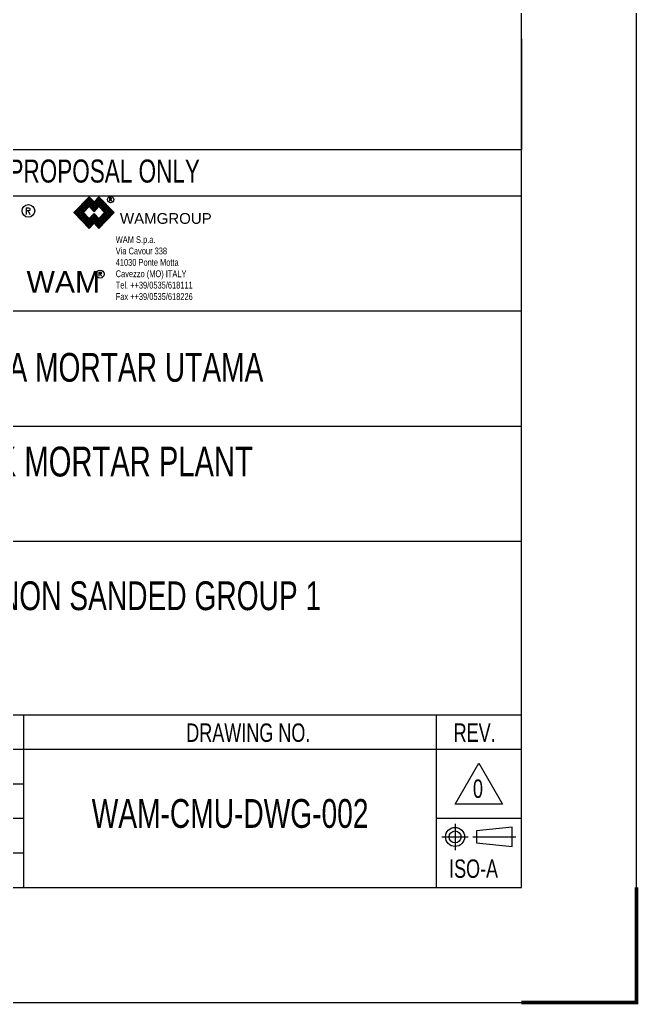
# Model space of a CAD drawing. Header units: centimetres. Extents: x -6233 to 67854, y 107 to 55669.
# Drawn here: x 43717 to 44520, y 36885 to 38163 of the extents above; entities that cross this region are included whole.
import ezdxf
from ezdxf.enums import TextEntityAlignment as Align

# ---------------------------------------------------------------- set-up
doc = ezdxf.new("R2010")
doc.units = ezdxf.units.CM
doc.header["$LTSCALE"] = 25.4
doc.linetypes.add('CENTER', pattern=[2, 1.25, -0.25, 0.25, -0.25])
for name, color, linetype in [('1', 7, 'Continuous'), ('Etiket-Line-L', 7, 'Continuous'), ('EtIket-Line-S', 2, 'Continuous'), ('Etiket-Text-List0', 2, 'Continuous'), ('Etiket-Text-List1', 3, 'Continuous'), ('Etiket-Text-List2', 1, 'Continuous')]:
    doc.layers.add(name, color=color, linetype=linetype)
for name, color, linetype, lineweight in [('Center_line', 2, 'CENTER', 5), ('Etiket', 7, 'Continuous', 5), ('Object', 4, 'Continuous', 25)]:
    doc.layers.add(name, color=color, linetype=linetype, lineweight=lineweight)
doc.styles.add('ROMANS', font='romans', dxfattribs={"width": 0.7, "height": 584.2})
doc.styles.add('SLDTEXTSTYLE0', font='TXT', dxfattribs={"width": 0.605})
doc.styles.get("Standard").update_dxf_attribs({"font": 'arial.ttf', "height": 25.4})

# ---------------------------------------------------------------- blocks, each defined once
blk = doc.blocks.new('x5 Out Line')
at = {"lineweight": 15}
blk.add_lwpolyline([(395.797, 9.654), (395.797, 277.058), (9.654, 277.058), (9.654, 9.654)], close=True, dxfattribs=at)
at = {"const_width": 0.3}
blk.add_lwpolyline([(405.451, 9.654), (405.451, 0), (395.797, 0)], dxfattribs=at)
at = {"layer": 'EtIket-Line-S', "lineweight": 9, "ltscale": 0.5}
blk.add_lwpolyline([(0, 0), (405.451, 0), (405.451, 286.712), (0, 286.712)], close=True, dxfattribs=at)
blk = doc.blocks.new('A$C6CDB76E5')
at = {"lineweight": 15}
for p, q in [((-196.16, 0), (-196.16, 157.09)), ((-196.16, 157.09), (0, 157.09)), ((0, 0), (0, 157.09)), ((-196.16, 147.28), (0, 147.28)), ((-196.16, 122.76), (0, 122.76)), ((-196.16, 98.24), (0, 98.24)), ((-196.16, 73.72), (0, 73.72)), ((-196.16, 36.78), (0, 36.78)), ((-133.95, 0), (-133.95, 36.78)), ((-105.95, 0), (-105.95, 36.78)), ((-18.07, 0), (-18.07, 36.78)), ((-196.16, 29.42), (0, 29.42)), ((-196.16, 22.07), (-105.95, 22.07)), ((-196.16, 14.71), (-105.95, 14.71)), ((-18.07, 14.71), (0, 14.71)), ((-196.16, 7.36), (-105.95, 7.36))]:
    blk.add_line(p, q, dxfattribs=at)
at = {"layer": 'Center_line', "lineweight": 13}
for p, q in [((-14.12, 13.55), (-14.12, 7.96)), ((-16.91, 10.75), (-11.32, 10.75)), ((-10.31, 10.75), (-1.16, 10.75))]:
    blk.add_line(p, q, dxfattribs=at)
at = {"layer": 'Etiket-Line-L', "lineweight": 15}
for p, q in [((0, 0), (0, 122.6)), ((-196.16, 0), (0, 0))]:
    blk.add_line(p, q, dxfattribs=at)
blk.add_lwpolyline([(-9.04, 26.42), (-4.01, 17.71), (-14.06, 17.71)], close=True, dxfattribs=at)
at = {"layer": 'Object', "lineweight": 15}
blk.add_lwpolyline([(-9.55, 9.48), (-1.93, 8.72), (-1.93, 12.79), (-9.55, 12.02)], close=True, dxfattribs=at)
for radius in [2.03, 1.27]:
    blk.add_circle((-14.12, 10.75), radius, dxfattribs=at)
at = {"layer": '1', "color": 3, "lineweight": 9, "width": 0.7}
blk.add_text('ISO-A', height=3.912, dxfattribs=at).set_placement((-15.38, 2.04))
at = {"layer": 'Etiket-Text-List0', "lineweight": 13, "width": 0.7}
for s, height, p in [('CLIENT :', 3.923, (-193.82, 116.84)), ('PROJECT :', 3.923, (-193.82, 92.32)), ('DRAWING TITLE :', 3.9232, (-193.82, 67.8)), ('SCALE', 3.923, (-193.82, 30.99)), (':', 4.17, (-160.63, 30.99)), ('DATE', 3.923, (-125.08, 30.99)), ('DRAWING NO.', 3.9232, (-71.35, 30.99)), ('REV.', 3.923, (-14.42, 30.99)), ('DESIGNED', 3.923, (-193.82, 23.64)), (':', 4.17, (-160.63, 23.64)), ('DRAWING BY', 3.923, (-193.82, 16.28)), (':', 4.17, (-160.63, 16.28)), ('CHECKED BY ', 3.9232, (-193.82, 8.93)), (':', 4.17, (-160.63, 8.93)), ('APP. BY ', 3.923, (-193.82, 1.57)), (':', 4.17, (-160.63, 1.57))]:
    blk.add_text(s, height=height, dxfattribs=at).set_placement(p)
at = {"layer": 'Etiket-Text-List1', "lineweight": 9, "width": 0.7}
for tag, p in [('1:XXXX', (-155.99, 30.99)), ('EN', (-155.99, 23.64)), ('DD/MM/YY', (-131.28, 23.64)), ('1', (-10.35, 19.1)), ('EN', (-155.99, 16.28)), ('DD/MM/YY', (-131.28, 16.28)), ('EN', (-155.85, 8.92)), ('DD/MM/YY', (-131.28, 8.92)), ('EN', (-155.7, 1.57)), ('DD/MM/YY', (-131.28, 1.57))]:
    blk.add_attdef(tag, p, '', height=3.92, dxfattribs=at)
at = {"layer": 'Etiket-Text-List2', "lineweight": 13, "width": 0.7}
for tag, height, p in [('FOR FABRICATION', 4.9, (-94.56, 150.09)), ('CLIENT_NAME', 6.13, (-94.08, 107.67)), ('PROJECT_1', 4.9, (-94.08, 87.49)), ('PROJECT_2', 4.9, (-94.08, 79.17)), ('DRAWING_TITLE1', 6.13, (-94.08, 59.03)), ('DRAWING_TITLE2', 6.13, (-94.08, 49.9)), ('DRAWING_TITLE3', 6.13, (-94.08, 40.1)), ('LDP-X-XXX-AR-01', 6.13, (-62.01, 12.67))]:
    blk.add_attdef(tag, text='', height=height, dxfattribs=at).set_placement(p, align=Align.CENTER)
blk = doc.blocks.new('LOGO WAM')
at = {"lineweight": 18}
for p, q in [((570485, -504711), (571212, -503952)), ((571445, -504195), (571212, -503952)), ((571445, -504195), (571678, -503952)), ((572406, -504711), (571678, -503952)), ((570485, -504711), (571212, -505471)), ((570941, -504711), (571212, -504428)), ((570941, -504711), (571212, -504994)), ((571445, -504671), (571212, -504428)), ((571445, -504751), (571212, -504994)), ((571445, -504671), (571678, -504428)), ((571445, -504751), (571678, -504994)), ((571949, -504711), (571678, -504428)), ((571949, -504711), (571678, -504994)), ((572406, -504711), (571678, -505471)), ((571445, -505227), (571212, -505471)), ((571445, -505227), (571678, -505471))]:
    blk.add_line(p, q, dxfattribs=at)
at = {"color": 2, "lineweight": 18}
for p, q in [((570816, -504399), (570845, -504370)), ((570845, -504370), (570837, -504343)), ((570884, -504381), (570845, -504370)), ((570902, -504312), (570874, -504305)), ((570884, -504381), (570913, -504352)), ((570902, -504312), (570931, -504283)), ((570913, -504352), (570902, -504312)), ((570952, -504362), (570913, -504352)), ((570931, -504283), (570923, -504253)), ((570971, -504294), (570931, -504283)), ((570952, -504362), (570981, -504333)), ((570963, -504402), (570952, -504362)), ((570989, -504226), (570958, -504217)), ((570971, -504294), (571000, -504265)), ((570981, -504333), (570971, -504294)), ((571021, -504344), (570981, -504333)), ((570989, -504226), (571018, -504197)), ((571000, -504265), (570989, -504226)), ((571039, -504276), (571000, -504265)), ((571018, -504197), (571009, -504164)), ((571057, -504207), (571018, -504197)), ((571021, -504344), (571050, -504315)), ((571031, -504383), (571021, -504344)), ((571039, -504276), (571068, -504247)), ((571050, -504315), (571039, -504276)), ((571076, -504139), (571041, -504130)), ((571089, -504326), (571050, -504315)), ((571057, -504207), (571086, -504178)), ((571068, -504247), (571057, -504207)), ((571107, -504257), (571068, -504247)), ((571071, -504394), (571100, -504365)), ((571076, -504139), (571105, -504110)), ((571086, -504178), (571076, -504139)), ((571126, -504189), (571086, -504178)), ((571089, -504326), (571118, -504297)), ((571100, -504365), (571089, -504326)), ((571105, -504110), (571095, -504074)), ((571139, -504376), (571100, -504365)), ((571144, -504121), (571105, -504110)), ((571107, -504257), (571136, -504228)), ((571118, -504297), (571107, -504257)), ((571157, -504307), (571118, -504297)), ((571162, -504052), (571125, -504042)), ((571126, -504189), (571155, -504160)), ((571136, -504228), (571126, -504189)), ((571176, -504239), (571136, -504228)), ((571139, -504376), (571168, -504347)), ((571144, -504121), (571173, -504092)), ((571155, -504160), (571144, -504121)), ((571194, -504171), (571155, -504160)), ((571157, -504307), (571186, -504278)), ((571168, -504347), (571157, -504307)), ((571162, -504052), (571191, -504024)), ((571173, -504092), (571162, -504052)), ((571207, -504357), (571168, -504347)), ((571212, -504102), (571173, -504092)), ((571176, -504239), (571205, -504210)), ((571186, -504278), (571176, -504239)), ((571191, -504024), (571181, -503984)), ((571226, -504289), (571186, -504278)), ((571231, -504034), (571191, -504024)), ((571194, -504171), (571223, -504142)), ((571205, -504210), (571194, -504171)), ((571244, -504221), (571205, -504210)), ((571207, -504357), (571236, -504328)), ((571218, -504397), (571207, -504357)), ((571212, -504102), (571241, -504074)), ((571223, -504142), (571212, -504102)), ((571262, -504152), (571223, -504142)), ((571226, -504289), (571255, -504260)), ((571236, -504328), (571226, -504289)), ((571231, -504034), (571259, -504005)), ((571241, -504074), (571231, -504034)), ((571276, -504339), (571236, -504328)), ((571281, -504084), (571241, -504074)), ((571244, -504221), (571273, -504192)), ((571255, -504260), (571244, -504221)), ((571294, -504271), (571255, -504260)), ((571259, -504005), (571258, -503999)), ((571265, -504007), (571259, -504005)), ((571262, -504152), (571291, -504124)), ((571273, -504192), (571262, -504152)), ((571312, -504202), (571273, -504192)), ((571276, -504339), (571305, -504310)), ((571286, -504378), (571276, -504339)), ((571281, -504084), (571309, -504055)), ((571291, -504124), (571281, -504084)), ((571331, -504134), (571291, -504124)), ((571294, -504271), (571323, -504242)), ((571305, -504310), (571294, -504271)), ((571344, -504321), (571305, -504310)), ((571309, -504055), (571309, -504053)), ((571312, -504056), (571309, -504055)), ((571312, -504202), (571341, -504174)), ((571323, -504242), (571312, -504202)), ((571362, -504252), (571323, -504242)), ((571326, -504389), (571355, -504360)), ((571331, -504134), (571359, -504105)), ((571341, -504174), (571331, -504134)), ((571381, -504184), (571341, -504174)), ((571344, -504321), (571373, -504292)), ((571355, -504360), (571344, -504321)), ((571394, -504371), (571355, -504360)), ((571362, -504252), (571391, -504224)), ((571373, -504292), (571362, -504252)), ((571412, -504302), (571373, -504292)), ((571381, -504184), (571408, -504156)), ((571391, -504224), (571381, -504184)), ((571431, -504234), (571391, -504224)), ((571394, -504371), (571423, -504342)), ((571405, -504410), (571394, -504371)), ((571412, -504302), (571441, -504274)), ((571423, -504342), (571412, -504302)), ((571462, -504352), (571423, -504342)), ((571431, -504234), (571459, -504205)), ((571441, -504274), (571431, -504234)), ((571481, -504284), (571441, -504274)), ((571459, -504205), (571454, -504186)), ((571499, -504216), (571459, -504205)), ((571462, -504352), (571491, -504324)), ((571473, -504392), (571462, -504352)), ((571481, -504284), (571509, -504255)), ((571491, -504324), (571481, -504284)), ((571531, -504334), (571491, -504324)), ((571517, -504147), (571496, -504142)), ((571499, -504216), (571528, -504187)), ((571509, -504255), (571499, -504216)), ((571549, -504266), (571509, -504255)), ((571512, -504402), (571541, -504374)), ((571517, -504147), (571546, -504119)), ((571528, -504187), (571517, -504147)), ((571567, -504197), (571528, -504187)), ((571531, -504334), (571559, -504305)), ((571541, -504374), (571531, -504334)), ((571546, -504119), (571540, -504096)), ((571581, -504384), (571541, -504374)), ((571585, -504129), (571546, -504119)), ((571549, -504266), (571578, -504237)), ((571559, -504305), (571549, -504266)), ((571599, -504316), (571559, -504305)), ((571567, -504197), (571596, -504169)), ((571578, -504237), (571567, -504197)), ((571617, -504247), (571578, -504237)), ((571604, -504061), (571580, -504054)), ((571581, -504384), (571609, -504355)), ((571585, -504129), (571614, -504100)), ((571596, -504169), (571585, -504129)), ((571635, -504179), (571596, -504169)), ((571599, -504316), (571628, -504287)), ((571609, -504355), (571599, -504316)), ((571604, -504061), (571633, -504032)), ((571614, -504100), (571604, -504061)), ((571649, -504366), (571609, -504355)), ((571654, -504111), (571614, -504100)), ((571617, -504247), (571646, -504219)), ((571628, -504287), (571617, -504247)), ((571633, -504032), (571626, -504006)), ((571667, -504297), (571628, -504287)), ((571672, -504043), (571633, -504032)), ((571635, -504179), (571664, -504150)), ((571646, -504219), (571635, -504179)), ((571685, -504229), (571646, -504219)), ((571649, -504366), (571678, -504337)), ((571659, -504405), (571649, -504366)), ((571654, -504111), (571683, -504082)), ((571664, -504150), (571654, -504111)), ((571704, -504161), (571664, -504150)), ((571667, -504297), (571696, -504269)), ((571678, -504337), (571667, -504297)), ((571672, -504043), (571701, -504014)), ((571683, -504082), (571672, -504043)), ((571717, -504347), (571678, -504337)), ((571722, -504093), (571683, -504082)), ((571685, -504229), (571714, -504200)), ((571696, -504269), (571685, -504229)), ((571701, -504014), (571690, -503974)), ((571735, -504279), (571696, -504269)), ((571740, -504024), (571701, -504014)), ((571704, -504161), (571733, -504132)), ((571714, -504200), (571704, -504161)), ((571754, -504211), (571714, -504200)), ((571717, -504347), (571746, -504319)), ((571728, -504387), (571717, -504347)), ((571722, -504093), (571751, -504064)), ((571733, -504132), (571722, -504093)), ((571772, -504143), (571733, -504132)), ((571735, -504279), (571764, -504250)), ((571746, -504319), (571735, -504279)), ((571740, -504024), (571744, -504020)), ((571751, -504064), (571740, -504024)), ((571785, -504329), (571746, -504319)), ((571790, -504074), (571751, -504064)), ((571754, -504211), (571783, -504182)), ((571764, -504250), (571754, -504211)), ((571804, -504261), (571764, -504250)), ((571767, -504397), (571796, -504369)), ((571772, -504143), (571801, -504114)), ((571783, -504182), (571772, -504143)), ((571822, -504193), (571783, -504182)), ((571785, -504329), (571814, -504300)), ((571796, -504369), (571785, -504329)), ((571790, -504074), (571793, -504072)), ((571801, -504114), (571790, -504074)), ((571835, -504379), (571796, -504369)), ((571840, -504124), (571801, -504114)), ((571804, -504261), (571833, -504232)), ((571814, -504300), (571804, -504261)), ((571854, -504311), (571814, -504300)), ((571822, -504193), (571851, -504164)), ((571833, -504232), (571822, -504193)), ((571872, -504243), (571833, -504232)), ((571835, -504379), (571864, -504350)), ((571840, -504124), (571842, -504123)), ((571851, -504164), (571840, -504124)), ((571890, -504174), (571851, -504164)), ((571854, -504311), (571883, -504282)), ((571864, -504350), (571854, -504311)), ((571904, -504361), (571864, -504350)), ((571872, -504243), (571901, -504214)), ((571883, -504282), (571872, -504243)), ((571922, -504293), (571883, -504282)), ((571901, -504214), (571890, -504174)), ((571890, -504174), (571891, -504174)), ((571939, -504224), (571901, -504214)), ((571904, -504361), (571933, -504332)), ((571914, -504400), (571904, -504361)), ((571922, -504293), (571951, -504264)), ((571933, -504332), (571922, -504293)), ((571972, -504343), (571933, -504332)), ((571951, -504264), (571941, -504226)), ((571986, -504273), (571951, -504264)), ((571972, -504343), (572001, -504314)), ((571983, -504382), (571972, -504343)), ((572001, -504314), (571992, -504279)), ((572033, -504322), (572001, -504314)), ((572022, -504393), (572051, -504364)), ((572051, -504364), (572042, -504332)), ((572080, -504372), (572051, -504364)), ((570498, -504716), (570494, -504701)), ((570494, -504721), (570498, -504716)), ((570538, -504727), (570498, -504716)), ((570538, -504727), (570567, -504698)), ((570548, -504766), (570538, -504727)), ((570556, -504659), (570539, -504654)), ((570543, -504772), (570548, -504766)), ((570588, -504777), (570548, -504766)), ((570556, -504659), (570585, -504630)), ((570567, -504698), (570556, -504659)), ((570606, -504709), (570567, -504698)), ((570585, -504630), (570580, -504612)), ((570624, -504640), (570585, -504630)), ((570588, -504777), (570617, -504748)), ((570598, -504816), (570588, -504777)), ((570592, -504823), (570598, -504816)), ((570638, -504827), (570598, -504816)), ((570606, -504709), (570635, -504680)), ((570617, -504748), (570606, -504709)), ((570656, -504759), (570617, -504748)), ((570643, -504572), (570623, -504567)), ((570624, -504640), (570653, -504611)), ((570635, -504680), (570624, -504640)), ((570674, -504690), (570635, -504680)), ((570638, -504827), (570667, -504798)), ((570648, -504866), (570638, -504827)), ((570643, -504572), (570671, -504543)), ((570653, -504611), (570643, -504572)), ((570693, -504622), (570653, -504611)), ((570656, -504759), (570685, -504730)), ((570667, -504798), (570656, -504759)), ((570671, -504543), (570666, -504522)), ((570706, -504809), (570667, -504798)), ((570711, -504554), (570671, -504543)), ((570674, -504690), (570703, -504661)), ((570685, -504730), (570674, -504690)), ((570724, -504740), (570685, -504730)), ((570693, -504622), (570721, -504593)), ((570703, -504661), (570693, -504622)), ((570743, -504672), (570703, -504661)), ((570706, -504809), (570735, -504780)), ((570717, -504848), (570706, -504809)), ((570729, -504485), (570707, -504479)), ((570711, -504554), (570740, -504525)), ((570721, -504593), (570711, -504554)), ((570761, -504604), (570721, -504593)), ((570724, -504740), (570753, -504711)), ((570735, -504780), (570724, -504740)), ((570729, -504485), (570758, -504457)), ((570740, -504525), (570729, -504485)), ((570774, -504790), (570735, -504780)), ((570779, -504535), (570740, -504525)), ((570743, -504672), (570771, -504643)), ((570753, -504711), (570743, -504672)), ((570758, -504457), (570752, -504432)), ((570793, -504722), (570753, -504711)), ((570756, -504859), (570785, -504830)), ((570798, -504467), (570758, -504457)), ((570761, -504604), (570790, -504575)), ((570771, -504643), (570761, -504604)), ((570811, -504654), (570771, -504643)), ((570774, -504790), (570803, -504761)), ((570785, -504830), (570774, -504790)), ((570779, -504535), (570808, -504507)), ((570790, -504575), (570779, -504535)), ((570824, -504840), (570785, -504830)), ((570816, -504399), (570790, -504392)), ((570829, -504585), (570790, -504575)), ((570793, -504722), (570821, -504693)), ((570803, -504761), (570793, -504722)), ((570798, -504467), (570826, -504438)), ((570808, -504507), (570798, -504467)), ((570843, -504772), (570803, -504761)), ((570848, -504517), (570808, -504507)), ((570811, -504654), (570840, -504625)), ((570821, -504693), (570811, -504654)), ((570826, -504438), (570816, -504399)), ((570861, -504704), (570821, -504693)), ((570824, -504840), (570853, -504811)), ((570835, -504880), (570824, -504840)), ((570866, -504449), (570826, -504438)), ((570829, -504585), (570858, -504557)), ((570840, -504625), (570829, -504585)), ((570879, -504635), (570840, -504625)), ((570843, -504772), (570871, -504743)), ((570853, -504811), (570843, -504772)), ((570848, -504517), (570876, -504488)), ((570858, -504557), (570848, -504517)), ((570893, -504822), (570853, -504811)), ((570898, -504567), (570858, -504557)), ((570861, -504704), (570890, -504675)), ((570871, -504743), (570861, -504704)), ((570866, -504449), (570895, -504420)), ((570876, -504488), (570866, -504449)), ((570911, -504754), (570871, -504743)), ((570916, -504499), (570876, -504488)), ((570879, -504635), (570908, -504607)), ((570890, -504675), (570879, -504635)), ((570895, -504420), (570884, -504381)), ((570929, -504685), (570890, -504675)), ((570893, -504822), (570921, -504793)), ((570903, -504861), (570893, -504822)), ((570934, -504431), (570895, -504420)), ((570898, -504567), (570926, -504538)), ((570908, -504607), (570898, -504567)), ((570948, -504617), (570908, -504607)), ((570911, -504754), (570940, -504725)), ((570921, -504793), (570911, -504754)), ((570916, -504499), (570945, -504470)), ((570926, -504538), (570916, -504499)), ((570961, -504804), (570921, -504793)), ((570966, -504549), (570926, -504538)), ((570929, -504685), (570958, -504657)), ((570940, -504725), (570929, -504685)), ((570934, -504431), (570963, -504402)), ((570945, -504470), (570934, -504431)), ((570959, -504730), (570940, -504725)), ((570943, -504872), (570971, -504843)), ((570984, -504481), (570945, -504470)), ((570948, -504617), (570976, -504588)), ((570958, -504657), (570948, -504617)), ((570986, -504664), (570958, -504657)), ((570961, -504804), (570990, -504775)), ((570971, -504843), (570961, -504804)), ((571002, -504412), (570963, -504402)), ((570966, -504549), (570995, -504520)), ((570976, -504588), (570966, -504549)), ((571011, -504854), (570971, -504843)), ((571016, -504599), (570976, -504588)), ((570984, -504481), (571013, -504452)), ((570995, -504520), (570984, -504481)), ((570990, -504775), (570985, -504757)), ((571006, -504779), (570990, -504775)), ((571034, -504531), (570995, -504520)), ((571002, -504412), (571031, -504383)), ((571013, -504452), (571002, -504412)), ((571011, -504854), (571040, -504825)), ((571052, -504462), (571013, -504452)), ((571016, -504599), (571045, -504570)), ((571023, -504625), (571016, -504599)), ((571071, -504394), (571031, -504383)), ((571034, -504531), (571063, -504502)), ((571045, -504570), (571034, -504531)), ((571040, -504825), (571036, -504810)), ((571053, -504829), (571040, -504825)), ((571070, -504577), (571045, -504570)), ((571052, -504462), (571081, -504433)), ((571063, -504502), (571052, -504462)), ((571102, -504512), (571063, -504502)), ((571081, -504433), (571071, -504394)), ((571121, -504444), (571081, -504433)), ((571102, -504512), (571131, -504483)), ((571109, -504536), (571102, -504512)), ((571121, -504444), (571150, -504415)), ((571131, -504483), (571121, -504444)), ((571153, -504489), (571131, -504483)), ((571150, -504415), (571139, -504376)), ((571189, -504426), (571150, -504415)), ((571189, -504426), (571218, -504397)), ((571195, -504446), (571189, -504426)), ((571257, -504407), (571218, -504397)), ((571249, -504466), (571268, -504447)), ((571257, -504407), (571286, -504378)), ((571268, -504447), (571257, -504407)), ((571307, -504457), (571268, -504447)), ((571326, -504389), (571286, -504378)), ((571297, -504517), (571318, -504497)), ((571307, -504457), (571336, -504428)), ((571318, -504497), (571307, -504457)), ((571357, -504507), (571318, -504497)), ((571336, -504428), (571326, -504389)), ((571376, -504439), (571336, -504428)), ((571346, -504568), (571368, -504547)), ((571357, -504507), (571386, -504478)), ((571368, -504547), (571357, -504507)), ((571407, -504557), (571368, -504547)), ((571376, -504439), (571405, -504410)), ((571386, -504478), (571376, -504439)), ((571426, -504489), (571386, -504478)), ((571402, -504812), (571390, -504809)), ((571395, -504619), (571418, -504597)), ((571402, -504812), (571431, -504783)), ((571413, -504852), (571402, -504812)), ((571444, -504421), (571405, -504410)), ((571407, -504557), (571436, -504528)), ((571418, -504597), (571407, -504557)), ((571457, -504607), (571418, -504597)), ((571426, -504489), (571455, -504460)), ((571436, -504528), (571426, -504489)), ((571431, -504783), (571428, -504769)), ((571471, -504794), (571431, -504783)), ((571476, -504539), (571436, -504528)), ((571444, -504421), (571473, -504392)), ((571455, -504460), (571444, -504421)), ((571444, -504670), (571468, -504647)), ((571452, -504862), (571481, -504833)), ((571494, -504471), (571455, -504460)), ((571457, -504607), (571486, -504578)), ((571468, -504647), (571457, -504607)), ((571469, -504647), (571468, -504647)), ((571471, -504794), (571479, -504786)), ((571481, -504833), (571471, -504794)), ((571512, -504402), (571473, -504392)), ((571476, -504539), (571505, -504510)), ((571486, -504578), (571476, -504539)), ((571521, -504844), (571481, -504833)), ((571524, -504589), (571486, -504578)), ((571494, -504471), (571523, -504442)), ((571505, -504510), (571494, -504471)), ((571544, -504521), (571505, -504510)), ((571523, -504442), (571512, -504402)), ((571521, -504844), (571528, -504837)), ((571531, -504883), (571521, -504844)), ((571562, -504452), (571523, -504442)), ((571544, -504521), (571573, -504492)), ((571554, -504558), (571544, -504521)), ((571562, -504452), (571591, -504424)), ((571573, -504492), (571562, -504452)), ((571608, -504501), (571573, -504492)), ((571591, -504424), (571581, -504384)), ((571631, -504434), (571591, -504424)), ((571631, -504434), (571659, -504405)), ((571640, -504468), (571631, -504434)), ((571699, -504416), (571659, -504405)), ((571699, -504416), (571728, -504387)), ((571709, -504455), (571699, -504416)), ((571707, -504458), (571709, -504455)), ((571749, -504466), (571709, -504455)), ((571767, -504397), (571728, -504387)), ((571749, -504466), (571778, -504437)), ((571759, -504505), (571749, -504466)), ((571756, -504509), (571759, -504505)), ((571799, -504516), (571759, -504505)), ((571778, -504437), (571767, -504397)), ((571817, -504447), (571778, -504437)), ((571799, -504516), (571828, -504487)), ((571809, -504555), (571799, -504516)), ((571805, -504560), (571809, -504555)), ((571849, -504566), (571809, -504555)), ((571817, -504447), (571846, -504419)), ((571828, -504487), (571817, -504447)), ((571867, -504497), (571828, -504487)), ((571846, -504419), (571835, -504379)), ((571855, -504860), (571844, -504821)), ((571885, -504429), (571846, -504419)), ((571849, -504566), (571878, -504537)), ((571859, -504605), (571849, -504566)), ((571851, -504813), (571873, -504792)), ((571854, -504611), (571859, -504605)), ((571899, -504616), (571859, -504605)), ((571867, -504497), (571896, -504469)), ((571878, -504537), (571867, -504497)), ((571873, -504792), (571873, -504791)), ((571912, -504802), (571873, -504792)), ((571917, -504547), (571878, -504537)), ((571885, -504429), (571914, -504400)), ((571896, -504469), (571885, -504429)), ((571894, -504871), (571923, -504842)), ((571935, -504479), (571896, -504469)), ((571899, -504616), (571928, -504587)), ((571909, -504655), (571899, -504616)), ((571902, -504662), (571909, -504655)), ((571949, -504666), (571909, -504655)), ((571912, -504802), (571941, -504774)), ((571923, -504842), (571912, -504802)), ((571954, -504411), (571914, -504400)), ((571917, -504547), (571946, -504519)), ((571928, -504587), (571917, -504547)), ((571962, -504852), (571923, -504842)), ((571967, -504597), (571928, -504587)), ((571931, -504734), (571928, -504733)), ((571931, -504734), (571959, -504705)), ((571941, -504774), (571931, -504734)), ((571935, -504479), (571964, -504450)), ((571946, -504519), (571935, -504479)), ((571981, -504784), (571941, -504774)), ((571985, -504529), (571946, -504519)), ((571949, -504666), (571978, -504637)), ((571959, -504705), (571949, -504666)), ((571954, -504411), (571983, -504382)), ((571964, -504450), (571954, -504411)), ((571999, -504716), (571959, -504705)), ((571962, -504852), (571991, -504824)), ((572004, -504461), (571964, -504450)), ((571967, -504597), (571996, -504569)), ((571978, -504637), (571967, -504597)), ((572017, -504648), (571978, -504637)), ((571981, -504784), (572009, -504755)), ((571991, -504824), (571981, -504784)), ((572022, -504393), (571983, -504382)), ((571985, -504529), (572014, -504500)), ((571996, -504569), (571985, -504529)), ((572031, -504834), (571991, -504824)), ((572035, -504579), (571996, -504569)), ((571999, -504716), (572028, -504687)), ((572009, -504755), (571999, -504716)), ((572004, -504461), (572033, -504432)), ((572014, -504500), (572004, -504461)), ((572049, -504766), (572009, -504755)), ((572054, -504511), (572014, -504500)), ((572017, -504648), (572046, -504619)), ((572028, -504687), (572017, -504648)), ((572033, -504432), (572022, -504393)), ((572067, -504698), (572028, -504687)), ((572031, -504834), (572059, -504805)), ((572041, -504874), (572031, -504834)), ((572072, -504443), (572033, -504432)), ((572035, -504579), (572064, -504550)), ((572046, -504619), (572035, -504579)), ((572085, -504629), (572046, -504619)), ((572049, -504766), (572078, -504737)), ((572059, -504805), (572049, -504766)), ((572054, -504511), (572083, -504482)), ((572064, -504550), (572054, -504511)), ((572099, -504816), (572059, -504805)), ((572104, -504561), (572064, -504550)), ((572067, -504698), (572096, -504669)), ((572078, -504737), (572067, -504698)), ((572072, -504443), (572101, -504414)), ((572083, -504482), (572072, -504443)), ((572117, -504748), (572078, -504737)), ((572122, -504493), (572083, -504482)), ((572085, -504629), (572114, -504600)), ((572096, -504669), (572085, -504629)), ((572101, -504414), (572093, -504385)), ((572135, -504679), (572096, -504669)), ((572099, -504816), (572128, -504787)), ((572109, -504855), (572099, -504816)), ((572128, -504421), (572101, -504414)), ((572104, -504561), (572133, -504532)), ((572114, -504600), (572104, -504561)), ((572154, -504611), (572114, -504600)), ((572117, -504748), (572146, -504719)), ((572128, -504787), (572117, -504748)), ((572122, -504493), (572151, -504464)), ((572133, -504532), (572122, -504493)), ((572167, -504798), (572128, -504787)), ((572172, -504543), (572133, -504532)), ((572135, -504679), (572164, -504650)), ((572146, -504719), (572135, -504679)), ((572151, -504464), (572144, -504438)), ((572185, -504729), (572146, -504719)), ((572149, -504866), (572178, -504837)), ((572175, -504470), (572151, -504464)), ((572154, -504611), (572183, -504582)), ((572164, -504650), (572154, -504611)), ((572204, -504661), (572164, -504650)), ((572167, -504798), (572196, -504769)), ((572178, -504837), (572167, -504798)), ((572172, -504543), (572201, -504514)), ((572183, -504582), (572172, -504543)), ((572217, -504848), (572178, -504837)), ((572222, -504593), (572183, -504582)), ((572185, -504729), (572214, -504700)), ((572196, -504769), (572185, -504729)), ((572201, -504514), (572195, -504491)), ((572235, -504779), (572196, -504769)), ((572222, -504519), (572201, -504514)), ((572204, -504661), (572233, -504632)), ((572214, -504700), (572204, -504661)), ((572254, -504711), (572214, -504700)), ((572217, -504848), (572246, -504819)), ((572222, -504593), (572251, -504564)), ((572233, -504632), (572222, -504593)), ((572272, -504643), (572233, -504632)), ((572246, -504819), (572235, -504779)), ((572235, -504779), (572264, -504750)), ((572251, -504564), (572246, -504544)), ((572285, -504829), (572246, -504819)), ((572269, -504569), (572251, -504564)), ((572254, -504711), (572283, -504682)), ((572264, -504750), (572254, -504711)), ((572304, -504761), (572264, -504750)), ((572272, -504643), (572301, -504614)), ((572283, -504682), (572272, -504643)), ((572322, -504693), (572283, -504682)), ((572287, -504835), (572285, -504829)), ((572285, -504829), (572314, -504800)), ((572301, -504614), (572297, -504597)), ((572316, -504618), (572301, -504614)), ((572304, -504761), (572333, -504732)), ((572314, -504800), (572304, -504761)), ((572319, -504802), (572314, -504800)), ((572322, -504693), (572351, -504664)), ((572333, -504732), (572322, -504693)), ((572372, -504743), (572333, -504732)), ((572351, -504664), (572347, -504650)), ((572363, -504667), (572351, -504664)), ((572372, -504743), (572401, -504714)), ((572373, -504745), (572372, -504743)), ((572401, -504714), (572398, -504703)), ((572403, -504714), (572401, -504714)), ((570641, -504874), (570648, -504866)), ((570688, -504877), (570648, -504866)), ((570688, -504877), (570717, -504848)), ((570698, -504916), (570688, -504877)), ((570690, -504925), (570698, -504916)), ((570738, -504927), (570698, -504916)), ((570756, -504859), (570717, -504848)), ((570738, -504927), (570767, -504898)), ((570748, -504966), (570738, -504927)), ((570739, -504976), (570748, -504966)), ((570788, -504977), (570748, -504966)), ((570767, -504898), (570756, -504859)), ((570806, -504909), (570767, -504898)), ((570787, -505027), (570798, -505016)), ((570788, -504977), (570817, -504948)), ((570798, -505016), (570788, -504977)), ((570838, -505027), (570798, -505016)), ((570806, -504909), (570835, -504880)), ((570817, -504948), (570806, -504909)), ((570856, -504959), (570817, -504948)), ((570874, -504890), (570835, -504880)), ((570836, -505078), (570848, -505066)), ((570838, -505027), (570867, -504998)), ((570848, -505066), (570838, -505027)), ((570888, -505077), (570848, -505066)), ((570856, -504959), (570885, -504930)), ((570867, -504998), (570856, -504959)), ((570906, -505009), (570867, -504998)), ((570874, -504890), (570903, -504861)), ((570885, -504930), (570874, -504890)), ((570924, -504940), (570885, -504930)), ((570885, -505129), (570898, -505116)), ((570888, -505077), (570917, -505048)), ((570898, -505116), (570888, -505077)), ((570938, -505127), (570898, -505116)), ((570943, -504872), (570903, -504861)), ((570906, -505009), (570935, -504980)), ((570917, -505048), (570906, -505009)), ((570956, -505059), (570917, -505048)), ((570924, -504940), (570953, -504911)), ((570935, -504980), (570924, -504940)), ((570934, -505180), (570948, -505166)), ((570974, -504990), (570935, -504980)), ((570938, -505127), (570967, -505098)), ((570948, -505166), (570938, -505127)), ((570953, -504911), (570943, -504872)), ((570988, -505177), (570948, -505166)), ((570993, -504922), (570953, -504911)), ((570956, -505059), (570985, -505030)), ((570967, -505098), (570956, -505059)), ((571006, -505109), (570967, -505098)), ((570974, -504990), (571003, -504961)), ((570985, -505030), (570974, -504990)), ((570983, -505232), (570998, -505216)), ((571024, -505040), (570985, -505030)), ((570988, -505177), (571017, -505148)), ((570998, -505216), (570988, -505177)), ((570993, -504922), (571021, -504893)), ((571003, -504961), (570993, -504922)), ((571038, -505227), (570998, -505216)), ((571043, -504972), (571003, -504961)), ((571006, -505109), (571035, -505080)), ((571017, -505148), (571006, -505109)), ((571021, -504893), (571011, -504854)), ((571056, -505159), (571017, -505148)), ((571061, -504904), (571021, -504893)), ((571024, -505040), (571053, -505011)), ((571035, -505080), (571024, -505040)), ((571032, -505283), (571048, -505266)), ((571074, -505090), (571035, -505080)), ((571038, -505227), (571067, -505198)), ((571048, -505266), (571038, -505227)), ((571043, -504972), (571071, -504943)), ((571053, -505011), (571043, -504972)), ((571088, -505277), (571048, -505266)), ((571093, -505022), (571053, -505011)), ((571056, -505159), (571085, -505130)), ((571067, -505198), (571056, -505159)), ((571061, -504904), (571090, -504875)), ((571071, -504943), (571061, -504904)), ((571106, -505209), (571067, -505198)), ((571111, -504954), (571071, -504943)), ((571074, -505090), (571103, -505061)), ((571085, -505130), (571074, -505090)), ((571124, -505140), (571085, -505130)), ((571090, -504875), (571087, -504863)), ((571088, -505277), (571117, -505248)), ((571098, -505316), (571088, -505277)), ((571101, -504878), (571090, -504875)), ((571093, -505022), (571121, -504993)), ((571103, -505061), (571093, -505022)), ((571143, -505072), (571103, -505061)), ((571106, -505209), (571135, -505180)), ((571117, -505248), (571106, -505209)), ((571111, -504954), (571140, -504925)), ((571121, -504993), (571111, -504954)), ((571156, -505259), (571117, -505248)), ((571161, -505004), (571121, -504993)), ((571124, -505140), (571153, -505111)), ((571135, -505180), (571124, -505140)), ((571174, -505190), (571135, -505180)), ((571140, -504925), (571137, -504916)), ((571138, -505327), (571167, -505298)), ((571148, -504927), (571140, -504925)), ((571143, -505072), (571171, -505043)), ((571153, -505111), (571143, -505072)), ((571193, -505122), (571153, -505111)), ((571156, -505259), (571185, -505230)), ((571167, -505298), (571156, -505259)), ((571161, -505004), (571190, -504975)), ((571171, -505043), (571161, -505004)), ((571206, -505309), (571167, -505298)), ((571211, -505054), (571171, -505043)), ((571174, -505190), (571203, -505161)), ((571185, -505230), (571174, -505190)), ((571224, -505240), (571185, -505230)), ((571190, -504975), (571188, -504969)), ((571195, -504976), (571190, -504975)), ((571193, -505122), (571221, -505093)), ((571203, -505161), (571193, -505122)), ((571243, -505172), (571203, -505161)), ((571206, -505309), (571235, -505280)), ((571217, -505348), (571206, -505309)), ((571211, -505054), (571240, -505025)), ((571221, -505093), (571211, -505054)), ((571229, -504985), (571222, -504984)), ((571261, -505104), (571221, -505093)), ((571224, -505240), (571253, -505211)), ((571235, -505280), (571224, -505240)), ((571229, -504985), (571258, -504957)), ((571240, -505025), (571229, -504985)), ((571274, -505290), (571235, -505280)), ((571279, -505035), (571240, -505025)), ((571243, -505172), (571271, -505143)), ((571253, -505211), (571243, -505172)), ((571293, -505222), (571253, -505211)), ((571258, -504957), (571256, -504948)), ((571298, -504967), (571258, -504957)), ((571261, -505104), (571290, -505075)), ((571271, -505143), (571261, -505104)), ((571311, -505154), (571271, -505143)), ((571274, -505290), (571303, -505261)), ((571285, -505330), (571274, -505290)), ((571279, -505035), (571308, -505007)), ((571290, -505075), (571279, -505035)), ((571329, -505085), (571290, -505075)), ((571293, -505222), (571321, -505193)), ((571303, -505261), (571293, -505222)), ((571298, -504967), (571326, -504938)), ((571308, -505007), (571298, -504967)), ((571343, -505272), (571303, -505261)), ((571316, -504899), (571306, -504896)), ((571348, -505017), (571308, -505007)), ((571311, -505154), (571340, -505125)), ((571321, -505193), (571311, -505154)), ((571316, -504899), (571345, -504870)), ((571326, -504938), (571316, -504899)), ((571361, -505204), (571321, -505193)), ((571324, -505340), (571353, -505311)), ((571366, -504949), (571326, -504938)), ((571329, -505085), (571358, -505057)), ((571340, -505125), (571329, -505085)), ((571379, -505135), (571340, -505125)), ((571345, -504870), (571342, -504859)), ((571343, -505272), (571371, -505243)), ((571353, -505311), (571343, -505272)), ((571384, -504881), (571345, -504870)), ((571348, -505017), (571376, -504988)), ((571358, -505057), (571348, -505017)), ((571362, -505314), (571353, -505311)), ((571398, -505067), (571358, -505057)), ((571361, -505204), (571390, -505175)), ((571371, -505243), (571361, -505204)), ((571366, -504949), (571395, -504920)), ((571376, -504988), (571366, -504949)), ((571411, -505254), (571371, -505243)), ((571416, -504999), (571376, -504988)), ((571379, -505135), (571408, -505107)), ((571390, -505175), (571379, -505135)), ((571384, -504881), (571413, -504852)), ((571395, -504920), (571384, -504881)), ((571429, -505185), (571390, -505175)), ((571434, -504931), (571395, -504920)), ((571398, -505067), (571426, -505038)), ((571408, -505107), (571398, -505067)), ((571448, -505117), (571408, -505107)), ((571411, -505254), (571440, -505225)), ((571413, -505261), (571411, -505254)), ((571452, -504862), (571413, -504852)), ((571416, -504999), (571445, -504970)), ((571426, -505038), (571416, -504999)), ((571466, -505049), (571426, -505038)), ((571429, -505185), (571458, -505157)), ((571440, -505225), (571429, -505185)), ((571434, -504931), (571463, -504902)), ((571445, -504970), (571434, -504931)), ((571479, -505235), (571440, -505225)), ((571484, -504981), (571445, -504970)), ((571448, -505117), (571476, -505088)), ((571458, -505157), (571448, -505117)), ((571463, -504902), (571452, -504862)), ((571498, -505167), (571458, -505157)), ((571502, -504912), (571463, -504902)), ((571466, -505049), (571495, -505020)), ((571476, -505088), (571466, -505049)), ((571516, -505099), (571476, -505088)), ((571479, -505235), (571508, -505207)), ((571489, -505273), (571479, -505235)), ((571484, -504981), (571513, -504952)), ((571495, -505020), (571484, -504981)), ((571529, -505285), (571491, -505275)), ((571534, -505031), (571495, -505020)), ((571498, -505167), (571526, -505138)), ((571508, -505207), (571498, -505167)), ((571502, -504912), (571531, -504883)), ((571513, -504952), (571502, -504912)), ((571548, -505217), (571508, -505207)), ((571552, -504962), (571513, -504952)), ((571516, -505099), (571545, -505070)), ((571526, -505138), (571516, -505099)), ((571566, -505149), (571526, -505138)), ((571529, -505285), (571558, -505257)), ((571540, -505325), (571529, -505285)), ((571571, -504894), (571531, -504883)), ((571534, -505031), (571563, -505002)), ((571545, -505070), (571534, -505031)), ((571584, -505081), (571545, -505070)), ((571548, -505217), (571576, -505188)), ((571558, -505257), (571548, -505217)), ((571552, -504962), (571581, -504933)), ((571563, -505002), (571552, -504962)), ((571598, -505267), (571558, -505257)), ((571602, -505012), (571563, -505002)), ((571566, -505149), (571595, -505120)), ((571576, -505188), (571566, -505149)), ((571571, -504894), (571577, -504888)), ((571581, -504933), (571571, -504894)), ((571616, -505199), (571576, -505188)), ((571579, -505335), (571608, -505307)), ((571621, -504944), (571581, -504933)), ((571584, -505081), (571613, -505052)), ((571595, -505120), (571584, -505081)), ((571634, -505131), (571595, -505120)), ((571598, -505267), (571626, -505238)), ((571608, -505307), (571598, -505267)), ((571602, -505012), (571631, -504983)), ((571613, -505052), (571602, -505012)), ((571648, -505317), (571608, -505307)), ((571652, -505062), (571613, -505052)), ((571616, -505199), (571645, -505170)), ((571626, -505238), (571616, -505199)), ((571621, -504944), (571626, -504939)), ((571631, -504983), (571621, -504944)), ((571666, -505249), (571626, -505238)), ((571671, -504994), (571631, -504983)), ((571634, -505131), (571663, -505102)), ((571645, -505170), (571634, -505131)), ((571684, -505181), (571645, -505170)), ((571648, -505317), (571676, -505288)), ((571652, -505062), (571681, -505033)), ((571663, -505102), (571652, -505062)), ((571702, -505112), (571663, -505102)), ((571666, -505249), (571695, -505220)), ((571676, -505288), (571666, -505249)), ((571671, -504994), (571674, -504990)), ((571681, -505033), (571671, -504994)), ((571716, -505299), (571676, -505288)), ((571721, -505044), (571681, -505033)), ((571684, -505181), (571713, -505152)), ((571695, -505220), (571684, -505181)), ((571734, -505231), (571695, -505220)), ((571702, -505112), (571731, -505083)), ((571713, -505152), (571702, -505112)), ((571739, -504976), (571705, -504966)), ((571752, -505162), (571713, -505152)), ((571716, -505299), (571745, -505270)), ((571726, -505338), (571716, -505299)), ((571721, -505044), (571750, -505015)), ((571731, -505083), (571721, -505044)), ((571771, -505094), (571731, -505083)), ((571734, -505231), (571763, -505202)), ((571745, -505270), (571734, -505231)), ((571739, -504976), (571768, -504947)), ((571750, -505015), (571739, -504976)), ((571784, -505281), (571745, -505270)), ((571789, -505026), (571750, -505015)), ((571752, -505162), (571781, -505133)), ((571763, -505202), (571752, -505162)), ((571768, -504947), (571758, -504911)), ((571802, -505212), (571763, -505202)), ((571807, -504957), (571768, -504947)), ((571771, -505094), (571800, -505065)), ((571781, -505133), (571771, -505094)), ((571821, -505144), (571781, -505133)), ((571784, -505281), (571813, -505252)), ((571795, -505320), (571784, -505281)), ((571826, -504889), (571788, -504879)), ((571789, -505026), (571818, -504997)), ((571800, -505065), (571789, -505026)), ((571839, -505076), (571800, -505065)), ((571802, -505212), (571831, -505183)), ((571813, -505252), (571802, -505212)), ((571807, -504957), (571836, -504928)), ((571818, -504997), (571807, -504957)), ((571852, -505262), (571813, -505252)), ((571857, -505007), (571818, -504997)), ((571821, -505144), (571850, -505115)), ((571831, -505183), (571821, -505144)), ((571826, -504889), (571855, -504860)), ((571836, -504928), (571826, -504889)), ((571871, -505194), (571831, -505183)), ((571876, -504939), (571836, -504928)), ((571839, -505076), (571868, -505047)), ((571850, -505115), (571839, -505076)), ((571889, -505126), (571850, -505115)), ((571852, -505262), (571881, -505233)), ((571858, -505283), (571852, -505262)), ((571894, -504871), (571855, -504860)), ((571857, -505007), (571886, -504978)), ((571868, -505047), (571857, -505007)), ((571907, -505057), (571868, -505047)), ((571871, -505194), (571900, -505165)), ((571881, -505233), (571871, -505194)), ((571876, -504939), (571905, -504910)), ((571886, -504978), (571876, -504939)), ((571900, -505238), (571881, -505233)), ((571926, -504989), (571886, -504978)), ((571889, -505126), (571918, -505097)), ((571900, -505165), (571889, -505126)), ((571905, -504910), (571894, -504871)), ((571939, -505176), (571900, -505165)), ((571944, -504921), (571905, -504910)), ((571907, -505057), (571936, -505028)), ((571918, -505097), (571907, -505057)), ((571957, -505107), (571918, -505097)), ((571926, -504989), (571955, -504960)), ((571936, -505028), (571926, -504989)), ((571976, -505039), (571936, -505028)), ((571939, -505176), (571968, -505147)), ((571944, -505193), (571939, -505176)), ((571944, -504921), (571973, -504892)), ((571955, -504960), (571944, -504921)), ((571994, -504971), (571955, -504960)), ((571957, -505107), (571986, -505078)), ((571968, -505147), (571957, -505107)), ((571973, -504892), (571962, -504852)), ((571984, -505151), (571968, -505147)), ((572012, -504902), (571973, -504892)), ((571976, -505039), (572005, -505010)), ((571986, -505078), (571976, -505039)), ((572026, -505089), (571986, -505078)), ((571994, -504971), (572023, -504942)), ((572005, -505010), (571994, -504971)), ((572044, -505021), (572005, -505010)), ((572012, -504902), (572041, -504874)), ((572023, -504942), (572012, -504902)), ((572062, -504952), (572023, -504942)), ((572026, -505089), (572055, -505060)), ((572030, -505104), (572026, -505089)), ((572081, -504884), (572041, -504874)), ((572044, -505021), (572073, -504992)), ((572055, -505060), (572044, -505021)), ((572068, -505064), (572055, -505060)), ((572062, -504952), (572091, -504924)), ((572073, -504992), (572062, -504952)), ((572112, -505002), (572073, -504992)), ((572081, -504884), (572109, -504855)), ((572091, -504924), (572081, -504884)), ((572131, -504934), (572091, -504924)), ((572149, -504866), (572109, -504855)), ((572112, -505002), (572141, -504974)), ((572115, -505014), (572112, -505002)), ((572131, -504934), (572159, -504905)), ((572141, -504974), (572131, -504934)), ((572151, -504976), (572141, -504974)), ((572159, -504905), (572149, -504866)), ((572199, -504916), (572159, -504905)), ((572199, -504916), (572228, -504887)), ((572201, -504924), (572199, -504916)), ((572228, -504887), (572217, -504848)), ((572235, -504889), (572228, -504887)), ((571081, -505334), (571098, -505316)), ((571138, -505327), (571098, -505316)), ((571130, -505385), (571148, -505366)), ((571148, -505366), (571138, -505327)), ((571188, -505377), (571148, -505366)), ((571179, -505436), (571198, -505416)), ((571188, -505377), (571217, -505348)), ((571198, -505416), (571188, -505377)), ((571238, -505427), (571198, -505416)), ((571256, -505359), (571217, -505348)), ((571238, -505427), (571267, -505398)), ((571241, -505440), (571238, -505427)), ((571256, -505359), (571285, -505330)), ((571267, -505398), (571256, -505359)), ((571278, -505401), (571267, -505398)), ((571324, -505340), (571285, -505330)), ((571327, -505350), (571324, -505340)), ((571539, -505325), (571540, -505325)), ((571579, -505335), (571540, -505325)), ((571590, -505375), (571579, -505335)), ((571588, -505377), (571590, -505375)), ((571629, -505385), (571590, -505375)), ((571629, -505385), (571658, -505357)), ((571640, -505425), (571629, -505385)), ((571637, -505428), (571640, -505425)), ((571679, -505435), (571640, -505425)), ((571658, -505357), (571648, -505317)), ((571698, -505367), (571658, -505357)), ((571679, -505435), (571708, -505407)), ((571686, -505462), (571679, -505435)), ((571698, -505367), (571726, -505338)), ((571708, -505407), (571698, -505367)), ((571733, -505413), (571708, -505407)), ((571766, -505349), (571726, -505338)), ((571766, -505349), (571795, -505320)), ((571772, -505372), (571766, -505349)), ((571817, -505326), (571795, -505320))]:
    blk.add_line(p, q, dxfattribs=at)
at = {"lineweight": 18}
for centre, radius in [((568303, -504630), 303), ((572238, -504091), 152), ((571734, -507655), 194)]:
    blk.add_circle(centre, radius, dxfattribs=at)
at = {"color": 2, "lineweight": 18, "style": 'ROMANS'}
for height, p in [(154, (572155, -504164)), (309, (568143, -504797)), (198, (571643, -507753))]:
    blk.add_text('R', height=height, dxfattribs=at).set_placement(p)
at = {"lineweight": 18}
for s, height, p in [('WAMGROUP', 514.4, (572682, -505251)), ('WAM', 1028.7, (568218, -508540))]:
    blk.add_text(s, height=height, dxfattribs=at).set_placement(p)
at = {"color": 2, "lineweight": 18, "style": 'SLDTEXTSTYLE0', "width": 0.75}
for s, p in [('WAM S.p.a. ', (572481, -506169)), ('Via Cavour 338', (572481, -506713)), ('41030 Ponte Motta', (572481, -507258)), ('Cavezzo (MO) ITALY', (572481, -507802)), ('Tel. ++39/0535/618111', (572481, -508347)), ('Fax ++39/0535/618226', (572481, -508892))]:
    blk.add_text(s, height=326.74, dxfattribs=at).set_placement(p)

msp = doc.modelspace()

# ---------------------------------------------------------------- linework, layer by layer
at = {"lineweight": 0, "ltscale": 50}
for p in [(44368.5, 38137.9), (44368.5, 38137.9), (44368.5, 38137.9), (43172.7, 37993.9), (43172.7, 37993.9), (43172.7, 37993.9)]:
    msp.add_line(p, (44368.5, 37993.9), dxfattribs=at)

# ---------------------------------------------------------------- block references
at = {"xscale": 0.02713873227756484, "yscale": 0.02713873227756484, "zscale": 0.02713873227756484}
msp.add_blockref('LOGO WAM', (28305.6, 51609.5), dxfattribs=at)
at = {"layer": 'Etiket', "lineweight": 0}
ref = msp.add_blockref('A$C6CDB76E5', (44368.5, 37036.3), dxfattribs=dict(at, xscale=6.095870930054101, yscale=6.095870930054101, zscale=6.095870930054101))
ref.add_attrib('FOR FABRICATION', 'FOR PROPOSAL ONLY', dxfattribs={"layer": 'Etiket-Text-List2', "lineweight": 13, "height": 29.894, "width": 0.7}).set_placement((43792.1, 37951.2), align=Align.CENTER)
ref.add_attrib('CLIENT_NAME', 'PT. CIPTA MORTAR UTAMA', dxfattribs={"layer": 'Etiket-Text-List2', "lineweight": 13, "height": 37.368, "width": 0.7}).set_placement((43793.1, 37692.7), align=Align.CENTER)
ref.add_attrib('PROJECT_1', 'GRESIK MORTAR PLANT', dxfattribs={"layer": 'Etiket-Text-List2', "lineweight": 13, "height": 38.709, "width": 0.7}).set_placement((43795, 37569.7), align=Align.CENTER)
ref.add_attrib('DRAWING_TITLE1', 'DI ADDRES NON SANDED GROUP 1', dxfattribs={"layer": 'Etiket-Text-List2', "lineweight": 13, "height": 37.368, "width": 0.7}).set_placement((43795, 37396.2), align=Align.CENTER)
ref.add_attrib('1:XXXX', 'NTS', (43417.6, 37225.3), dxfattribs={"layer": 'Etiket-Text-List1', "lineweight": 13, "height": 23.92, "width": 0.7})
ref.add_attrib('EN', 'SL', (43417.6, 37180.4), dxfattribs={"layer": 'Etiket-Text-List1', "lineweight": 13, "height": 23.92, "width": 0.7})
ref.add_attrib('EN', 'FR', (43417.6, 37135.6), dxfattribs={"layer": 'Etiket-Text-List1', "lineweight": 13, "height": 23.92, "width": 0.7})
ref.add_attrib('DD/MM/YY', '01/11/24', (43564.4, 37135.6), dxfattribs={"layer": 'Etiket-Text-List1', "lineweight": 13, "height": 23.92, "width": 0.7})
ref.add_attrib('EN', 'SL', (43418.5, 37090.7), dxfattribs={"layer": 'Etiket-Text-List1', "lineweight": 13, "height": 23.92, "width": 0.7})
ref.add_attrib('LDP-X-XXX-AR-01', 'WAM-CMU-DWG-002', dxfattribs={"layer": 'Etiket-Text-List2', "lineweight": 15, "height": 37.368, "width": 0.7}).set_placement((43990.5, 37113.6), align=Align.CENTER)
ref.add_attrib('1', '0', (44305.7, 37152.5), dxfattribs={"layer": 'Etiket-Text-List1', "lineweight": 13, "height": 23.9, "width": 0.7})
at = {"layer": 'Etiket-Line-L', "lineweight": 0, "xscale": 15.48351216233742, "yscale": 15.48351216233742, "zscale": 15.48351216233742}
msp.add_blockref('x5 Out Line', (38240.2, 36886.9), dxfattribs=at)

doc.saveas('drawing.dxf')
